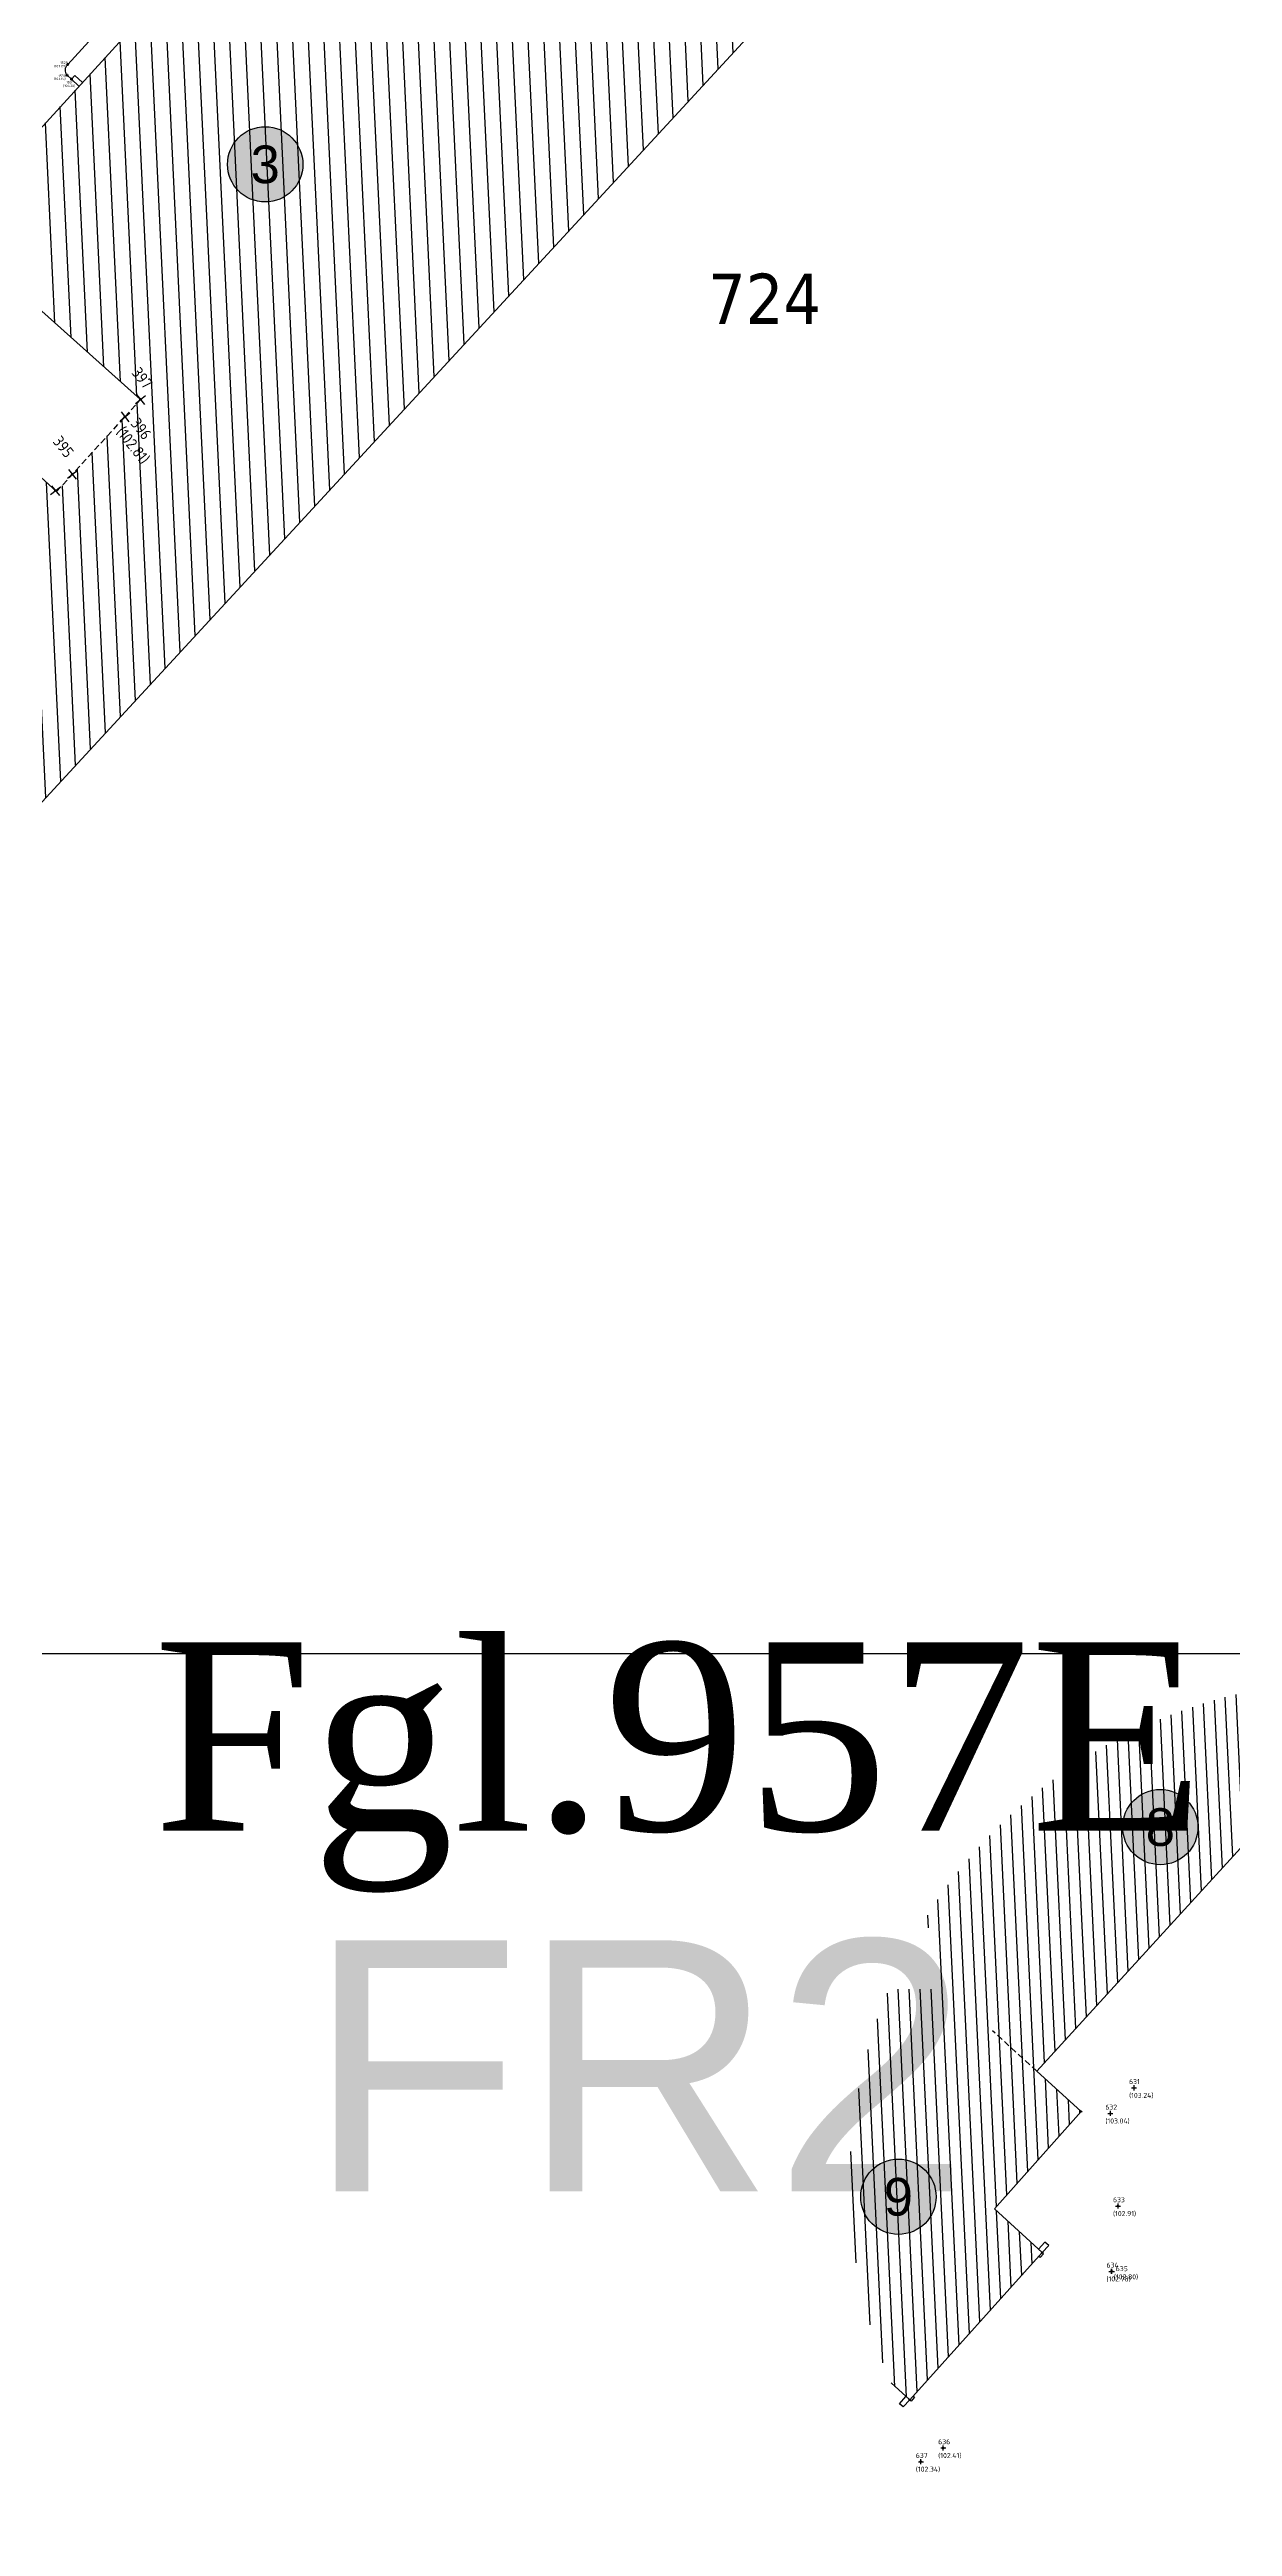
# Model space of a CAD drawing. Extents: x 9555 to 11275, y -8412 to -6382.
# Drawn here: x 10304.8 to 10399.1, y -8216.6 to -8019.2 of the extents above; entities that cross this region are included whole.
import ezdxf
from ezdxf.enums import TextEntityAlignment as Align

# ---------------------------------------------------------------- set-up
doc = ezdxf.new("R2010")
doc.units = 0
doc.header["$MEASUREMENT"] = 0
doc.header["$XCLIPFRAME"] = 2
doc.header["$PDMODE"] = 33
doc.header["$PDSIZE"] = 0.12
doc.linetypes.add('DASHED', pattern=[0.75, 0.5, -0.25])
doc.linetypes.add('DASHEDX2', pattern=[1.5, 1, -0.5])
doc.layers.get('0').update_dxf_attribs({"color": 53, "lineweight": 50})
for name, color, linetype in [('02_CAT', 7, 'Continuous'), ('Fgl-Cat_Txt-DivisioneAllegati', 161, 'DASHEDX2'), ('GE_9632-NOME_P', 8, 'Continuous'), ('GE_9632-PUNTI', 8, 'Continuous'), ('GE_9632-QUOTE_P', 8, 'Continuous'), ('GE_9632-SIMBOLI', 8, 'Continuous'), ('GEI-Nome_P', 6, 'Continuous'), ('GEI-Punti', 7, 'Continuous'), ('Gei-Punti_3D', 3, 'Continuous'), ('GEI-Quote_P', 3, 'Continuous'), ('GEI-Simboli', 6, 'Continuous'), ('Immagine', 181, 'Continuous'), ('Ril-Aiuola_Retino', 85, 'Continuous'), ('Ril-Fabbr_Num', 7, 'Continuous'), ('Ril-Fabbr_Retino', 8, 'Continuous'), ('Ril-Strada', 4, 'Continuous'), ('Tav', 2, 'Continuous')]:
    doc.layers.add(name, color=color, linetype=linetype)
doc.layers.add('Fr02 Fgl. 957E', color=150, linetype='Continuous', lineweight=30)
doc.layers.add('Ril-Fabbr', color=9, linetype='Continuous', lineweight=30)
doc.layers.add('Gei-Nome_p(OFF)', color=251, linetype='Continuous', plot=False)
doc.styles.add('Arial', font='arial.ttf')
doc.styles.get("Standard").update_dxf_attribs({"font": 'isocp.shx'})
doc.styles.add('Swis721G', font='swissk.ttf')
doc.styles.add('Tahoma', font='tahoma.ttf')
doc.styles.add('TNR', font='times.ttf')
picture_1 = doc.add_image_def('image2.png', size_in_pixel=(4950, 3510))
picture_2 = doc.add_image_def('image3.png', size_in_pixel=(3510, 4950))

# ---------------------------------------------------------------- blocks, each defined once
blk = doc.blocks.new('FabbrTeatro-N')
at = {"layer": 'Ril-Fabbr_Num'}
h = blk.add_hatch(color=152, dxfattribs=at)
edge = h.paths.add_edge_path()
edge.add_arc((0, 0), 1, 0, 360)
blk.add_circle((0, 0), 1, dxfattribs=at)
at = {"layer": 'Ril-Fabbr_Num', "style": 'Arial'}
blk.add_attdef('Num', text='', height=1, dxfattribs=at).set_placement((0, 0), align=Align.MIDDLE)
blk = doc.blocks.new('-Fgl. 957E Estratto Foglio Intero_PostFR2')
at = {"layer": 'Immagine'}
image = blk.add_image(picture_1, insert=(9917.28, -8422.51), size_in_units=(838.18, 594.35), rotation=0.00109, dxfattribs=at)
image.set_boundary_path([(308.76, 193.63), (4680.16, 3410.46)])
image.dxf.flags = 15
blk = doc.blocks.new('-Fgl. 958 Estratto Foglio Intero_PostFR3')
at = {"layer": 'Immagine'}
image = blk.add_image(picture_2, insert=(9716.79, -8308.18), size_in_units=(1485.81, 2095.38), rotation=-0.00104, dxfattribs=at)
image.set_boundary_path([(486.986, 415.044), (2987.88, 4584.843)])
image.dxf.flags = 15
blk = doc.blocks.new('- Fogli_Unione (Estratti_20043_SpostatoComeAll.957E_SuRIL_PostFR1-FR2-FR3 (2021-02-08)')
for name in ['-Fgl. 958 Estratto Foglio Intero_PostFR3', '-Fgl. 957E Estratto Foglio Intero_PostFR2']:
    blk.add_blockref(name, (0, 0))
blk = doc.blocks.new('2493-1_PostFRAZ')
at = {"layer": '02_CAT'}
blk.add_blockref('- Fogli_Unione (Estratti_20043_SpostatoComeAll.957E_SuRIL_PostFR1-FR2-FR3 (2021-02-08)', (2.4, 6.76), dxfattribs=at)
at = {"layer": 'Fgl-Cat_Txt-DivisioneAllegati', "style": 'TNR'}
blk.add_text('Fgl.957E', height=15, dxfattribs=at).set_placement((10354.94, -8161.16), align=Align.CENTER)
at = {"layer": 'Fr02 Fgl. 957E', "style": 'Tahoma'}
blk.add_text('724', height=4, dxfattribs=at).set_placement((10357.28, -8041.09))
at = {"layer": 'Tav', "color": 251, "style": 'Swis721G'}
blk.add_text('FR2', height=20, dxfattribs=at).set_placement((10351.69, -8189.9), align=Align.CENTER)

msp = doc.modelspace()

# ---------------------------------------------------------------- hatches: boundary and pattern name
at = {"layer": 'Ril-Aiuola_Retino'}
h = msp.add_hatch(dxfattribs=at)
h.set_pattern_fill('TEXTURE', color=256, scale=2, angle=90, style=0)
h.set_pattern_definition([(90, (-0.96, 1.44), (-1.52, 0.88), [0.08, -1.34, 0.06, -0.58, 0.12, -1.42]), (100, (-1.78, 1.06), (-1.90229523, 0.5378409), [0.14, -0.34, 0.18, -1.06, 0.1, -1.32]), (110, (-1.14, 0.86), (-1.47317502, 0.88980636), [0.16, -1.1, 0.14, -0.82, 0.1, -0.64]), (120, (-1.02, 1.44), (-1.69367912, -0.14646171), [0.1, -0.66, 0.08, -0.98, 0.06, -1.3]), (130, (-1.46, 0.88), (-1.442469036, 0.22557278), [0.08, -0.88, 0.06, -0.56, 0.16, -1.02]), (140, (-0.74, 1.18), (-1.57155663, -0.53498576), [0.04, -0.74, 0.1, -1.22, 0.12, -0.62]), (150, (-0.88, 1.24), (-1.49138439, -0.66315353), [0.1, -0.82, 0.04, -0.96, 0.08, -0.74]), (160, (-0.64, 1.02), (-1.43724565, -0.73261513), [0.06, -0.38, 0.12, -0.64, 0.08, -0.88]), (170, (-1.82, 1.12), (-1.09812967, -1.39043563), [0.14, -0.88, 0.06, -1.04, 0.12, -0.98]), (180, (-0.96, 1.24), (-0.74, -1.76), [0.12, -0.62, 0.08, -1.22, 0.04, -1.24]), (190, (-1.58, 0.92), (-0.96763527, -1.65314306), [0.14, -0.78, 0.12, -0.64, 0.14, -1.46]), (200, (-0.44, 0.78), (-0.54460759, -1.60293561), [0.16, -0.52, 0.08, -1.06, 0.12, -1.16]), (210, (-0.68, 0.24), (-0.18994845, -1.91099963), [0.1, -1.34, 0.12, -0.62, 0.14, -0.82]), (220, (-0.24, 0.68), (-0.47510721, -1.86071845), [0.06, -0.44, 0.08, -0.86, 0.16, -1.12]), (230, (-1.84, 0.08), (0.22803792, -1.47064568), [0.12, -0.72, 0.14, -0.62, 0.08, -0.84]), (240, (-0.12, 1.74), (0.80511506, -1.36549981), [0.08, -0.56, 0.16, -1.24, 0.14, -1.14]), (250, (-1.24, 0.42), (1.08285793, -1.58600716), [0.12, -0.84, 0.1, -0.76, 0.08, -1.22]), (260, (-0.76, 0.54), (1.12748777, -1.43762698), [0.18, -0.66, 0.12, -0.9, 0.16, -0.88])])
edge = h.paths.add_edge_path()
edge.add_line((10259.41, -8036.15), (10258.58, -8032.2))
edge.add_line((10258.58, -8032.2), (10239.68, -8052.8))
edge.add_arc((10242.75, -8046.81), 6.74, 242.9394, 268.5251)
edge.add_arc((10242.6, -8051.46), 2.08, 269.245, 315.7879)
edge.add_line((10244.1, -8052.91), (10259.41, -8036.15))
h.paths.add_polyline_path([(10251.45, -8041.59), (10251.11, -8041.96), (10250.74, -8041.62), (10251.08, -8041.25)], flags=16)
h.paths.add_polyline_path([(10245.37, -8049.14), (10245.66, -8049.41), (10245.39, -8049.71), (10245.1, -8049.43)], flags=16)
h.paths.add_polyline_path([(10244.65, -8049.77), (10245.09, -8050.18), (10244.69, -8050.62), (10244.24, -8050.21)], flags=16)
h.paths.add_polyline_path([(10269.44, -8025.24), (10266.98, -8023), (10262.34, -8028.09), (10266.23, -8028.75)])
edge = h.paths.add_edge_path()
edge.add_line((10271.39, -8020.3), (10261.14, -8010.74))
edge.add_line((10261.14, -8010.74), (10259.42, -8012.59))
edge.add_line((10259.42, -8012.59), (10271.14, -8023.44))
edge.add_arc((10269.75, -8021.75), 2.19, 309.3456, 401.473)
edge = h.paths.add_edge_path(flags=16)
edge.add_arc((10267.61, -8017.75), 0.0997, 0, 360)
edge = h.paths.add_edge_path(flags=17)
edge.add_arc((10255.09, -8012.55), 5.5, 56.9025, 77.9168)
edge.add_arc((10254.22, -8016.74), 9.79, 78.0771, 113.6808)
edge.add_line((10250.29, -8007.78), (10254.97, -8012.05))
edge.add_line((10254.97, -8012.05), (10256.74, -8010.11))
edge.add_line((10256.74, -8010.11), (10258.47, -8011.71))
edge.add_line((10258.47, -8011.71), (10260.2, -8009.84))
edge.add_line((10260.2, -8009.84), (10258.09, -8007.94))
h.paths.add_polyline_path([(10256.15, -8008.48), (10255.84, -8008.82), (10255.51, -8008.51), (10255.81, -8008.18)], flags=16)
edge = h.paths.add_edge_path()
edge.add_line((10298.97, -7983.81), (10298.74, -7984.06))
edge.add_line((10298.74, -7984.06), (10298.66, -7983.99))
edge.add_line((10298.66, -7983.99), (10292.91, -7990.38))
edge.add_line((10292.91, -7990.38), (10292.76, -7990.24))
edge.add_arc((10292.6, -7990.43), 0.25, 0, 47.8061, ccw=False)
edge.add_arc((10292.6, -7990.43), 0.25, 329.4094, 360, ccw=False)
edge.add_line((10292.81, -7990.56), (10297.29, -7994.82))
edge.add_line((10297.29, -7994.82), (10303.54, -7987.96))
edge.add_line((10303.54, -7987.96), (10298.97, -7983.81))
h.paths.add_polyline_path([(10299.54, -7989.41), (10300.86, -7990.63), (10299.54, -7992.02), (10298.24, -7990.81)], flags=16)
h.paths.add_polyline_path([(10321.78, -7967.97), (10317.07, -7963.77), (10301.47, -7980.91), (10301.55, -7980.98), (10301.32, -7981.23), (10305.91, -7985.37)])
edge = h.paths.add_edge_path()
edge.add_line((10265.28, -8002.45), (10265.21, -8002.52))
edge.add_line((10265.21, -8002.52), (10264.77, -8002.11))
edge.add_line((10264.77, -8002.11), (10261.85, -7999.4))
edge.add_line((10261.85, -7999.4), (10261.41, -7999))
edge.add_line((10261.41, -7999), (10261.48, -7998.92))
edge.add_line((10261.48, -7998.92), (10203.36, -7945.8))
edge.add_line((10203.36, -7945.8), (10203.09, -7946.74))
edge.add_line((10203.09, -7946.74), (10229.53, -7971.16))
edge.add_line((10229.53, -7971.16), (10245.96, -7986.22))
edge.add_line((10245.96, -7986.22), (10278.1, -8015.67))
edge.add_line((10278.1, -8015.67), (10286.37, -8006.76))
edge.add_line((10286.37, -8006.76), (10294.32, -7998.08))
edge.add_line((10294.32, -7998.08), (10289.94, -7993.69))
edge.add_arc((10289.79, -7993.49), 0.25, 227.8061, 306.1824, ccw=False)
edge.add_line((10289.63, -7993.67), (10289.77, -7993.8))
edge.add_line((10289.77, -7993.8), (10274.26, -8010.62))
edge.add_line((10274.26, -8010.62), (10273.97, -8010.35))
edge.add_line((10273.97, -8010.35), (10265.28, -8002.45))
edge = h.paths.add_edge_path(flags=16)
edge.add_arc((10242.3, -7981.91), 0.275, 0, 360)
edge = h.paths.add_edge_path(flags=17)
edge.add_line((10245.06, -7987.2), (10228.63, -7972.15))
edge.add_line((10228.63, -7972.15), (10203.8, -7949.21))
edge.add_arc((10217.17, -7941.37), 15.51, 210.3867, 217.4529)
edge.add_arc((10284.77, -7889.58), 100.66, 217.4529, 226.9203)
edge.add_line((10216.02, -7963.11), (10256.19, -7999.74))
edge.add_arc((10258.52, -7997.01), 3.58, 229.4939, 286.5396)
edge.add_line((10259.54, -8000.45), (10245.06, -7987.2))
edge = h.paths.add_edge_path(flags=16)
edge.add_arc((10253.58, -7995.96), 0.0997, 0, 360)
edge = h.paths.add_edge_path(flags=16)
edge.add_arc((10239.71, -7983.99), 0.35, 0, 360)
edge = h.paths.add_edge_path(flags=16)
edge.add_arc((10235.48, -7979.73), 0.15, 0, 360)
edge = h.paths.add_edge_path(flags=16)
edge.add_arc((10226.4, -7971.23), 0.225, 0, 360)
edge = h.paths.add_edge_path()
edge.add_arc((10267.2, -8005.31), 3.29, 165.3934, 214.5854)
edge.add_line((10264.49, -8007.18), (10274.38, -8016.54))
edge.add_arc((10275.95, -8013.9), 3.07, 239.3866, 294.7973)
edge.add_line((10277.23, -8016.69), (10264.01, -8004.48))
edge = h.paths.add_edge_path(flags=16)
edge.add_arc((10283.23, -8008.31), 0.6, 0, 360)
edge = h.paths.add_edge_path(flags=16)
edge.add_arc((10287.24, -8003.77), 0.6, 0, 360)
edge = h.paths.add_edge_path(flags=16)
edge.add_arc((10291.38, -7999.3), 0.6, 0, 360)
edge = h.paths.add_edge_path(flags=16)
edge.add_arc((10279.21, -8012.6), 0.6, 0, 360)
edge = h.paths.add_edge_path(flags=16)
edge.add_arc((10297.52, -7992.39), 0.6, 0, 360)
edge = h.paths.add_edge_path(flags=16)
edge.add_arc((10301.12, -7988.4), 0.6, 0, 360)
edge = h.paths.add_edge_path(flags=16)
edge.add_arc((10306.93, -7982.27), 0.6, 0, 360)
edge = h.paths.add_edge_path(flags=16)
edge.add_arc((10311.16, -7977.5), 0.6, 0, 360)
edge = h.paths.add_edge_path(flags=16)
edge.add_arc((10314.63, -7973.58), 0.6, 0, 360)
edge = h.paths.add_edge_path(flags=16)
edge.add_arc((10318.13, -7969.78), 0.6, 0, 360)
edge = h.paths.add_edge_path(flags=16)
edge.add_arc((10271.23, -8021.32), 0.6, 0, 360)
edge = h.paths.add_edge_path(flags=16)
edge.add_arc((10269.36, -8020.26), 0.6, 0, 360)
edge = h.paths.add_edge_path(flags=16)
edge.add_arc((10266.49, -8018.28), 0.6, 0, 360)
edge = h.paths.add_edge_path(flags=16)
edge.add_arc((10264.35, -8016.07), 0.6, 0, 360)
edge = h.paths.add_edge_path(flags=16)
edge.add_arc((10261.82, -8013.68), 0.6, 0, 360)
edge = h.paths.add_edge_path(flags=16)
edge.add_arc((10267.11, -8026.53), 0.6, 0, 360)
edge = h.paths.add_edge_path(flags=16)
edge.add_arc((10257.4, -8037.19), 0.6, 0, 360)
edge = h.paths.add_edge_path(flags=16)
edge.add_arc((10254.36, -8039.79), 0.6, 0, 360)
edge = h.paths.add_edge_path(flags=16)
edge.add_arc((10251.86, -8043.16), 0.6, 0, 360)
edge = h.paths.add_edge_path(flags=16)
edge.add_arc((10249.29, -8046.03), 0.6, 0, 360)
edge = h.paths.add_edge_path(flags=16)
edge.add_arc((10246.43, -8048.73), 0.6, 0, 360)
edge = h.paths.add_edge_path(flags=16)
edge.add_arc((10243.91, -8051.96), 0.6, 0, 360)
edge = h.paths.add_edge_path(flags=16)
edge.add_arc((10215.13, -7960.56), 0.0997, 0, 360)
edge = h.paths.add_edge_path(flags=16)
edge.add_arc((10232.68, -7976.83), 0.0997, 0, 360)
h.paths.add_polyline_path([(10309.34, -7979.17), (10309.84, -7979.58), (10308.79, -7980.78), (10308.31, -7980.36)], flags=16)
h.paths.add_polyline_path([(10310.82, -7971.02), (10311.28, -7971.41), (10310.87, -7971.89), (10310.42, -7971.5)], flags=16)
h.paths.add_polyline_path([(10320.93, -7967.54), (10321.42, -7967.97), (10320.34, -7969.14), (10319.86, -7968.7)], flags=16)
h.paths.add_polyline_path([(10253.41, -7996.5), (10253.17, -7996.76), (10252.91, -7996.53), (10253.15, -7996.27)], flags=16)
h.paths.add_polyline_path([(10274.48, -8011.14), (10274.18, -8010.87), (10273.81, -8011.28), (10274.11, -8011.55)], flags=16)
h.paths.add_polyline_path([(10274.51, -8010.55), (10275.02, -8011.02), (10275.5, -8010.51), (10274.98, -8010.03)], flags=16)
h.paths.add_polyline_path([(10310.45, -7978.78), (10310.16, -7978.52), (10309.79, -7978.92), (10310.08, -7979.19)], flags=16)
h.paths.add_polyline_path([(10311.02, -7979.56), (10310.72, -7979.29), (10310.35, -7979.69), (10310.64, -7979.96)], flags=16)
h.paths.add_polyline_path([(10310.78, -7972.08), (10311.22, -7972.49), (10311.62, -7972.04), (10311.18, -7971.64)], flags=16)
h.paths.add_polyline_path([(10309.73, -7972.05), (10310.25, -7972.52), (10310.72, -7972), (10310.2, -7971.53)], flags=16)
at = {"layer": 'Ril-Fabbr_Retino'}
h = msp.add_hatch(dxfattribs=at)
h.set_pattern_fill('ANSI31', color=256, scale=10, angle=47.7, style=2)
edge = h.paths.add_edge_path()
edge.add_line((10305.39, -8054.48), (10290.31, -8040.67))
edge.add_line((10290.31, -8040.67), (10263.03, -8070.6))
edge.add_line((10263.03, -8070.6), (10259.52, -8067.45))
edge.add_line((10259.52, -8067.45), (10252.45, -8075.05))
edge.add_line((10252.45, -8075.05), (10248.67, -8071.63))
edge.add_line((10248.67, -8071.63), (10237.97, -8083.33))
edge.add_line((10237.97, -8083.33), (10271.85, -8114.23))
edge.add_line((10271.85, -8114.23), (10368.89, -8009.06))
edge.add_line((10368.89, -8009.06), (10334.49, -7977.36))
edge.add_line((10334.49, -7977.36), (10323.74, -7989.06))
edge.add_line((10323.74, -7989.06), (10327.59, -7992.56))
edge.add_line((10327.59, -7992.56), (10320.65, -8000.29))
edge.add_line((10320.65, -8000.29), (10324.14, -8003.52))
edge.add_line((10324.14, -8003.52), (10296.8, -8033.49))
edge.add_line((10296.8, -8033.49), (10312.05, -8047.11))
edge.add_line((10305.36, -8054.46), (10310.81, -8048.5))
edge.add_line((10310.81, -8048.5), (10312.05, -8047.11))
h = msp.add_hatch(dxfattribs=at)
h.set_pattern_fill('ANSI31', color=256, scale=7, angle=47.7, style=2)
h.paths.add_polyline_path([(10410.64, -8150.58), (10409.16, -8149.23, 0.268654), (10374.15, -8168.92), (10375.57, -8168.92), (10375.57, -8173.81), (10371.69, -8173.81, 0.203849), (10371.86, -8205.18), (10373.34, -8206.52), (10383.9, -8194.79), (10380.09, -8191.31), (10387, -8183.55), (10383.47, -8180.33)])
h.paths.add_polyline_path([(10390.31, -8160.88, -1), (10396.31, -8160.88, -1)], flags=16)
h.paths.add_polyline_path([(10375.44, -8190.34, -1), (10369.44, -8190.34, -1)], flags=16)

# ---------------------------------------------------------------- linework, layer by layer
at = {"layer": 'GE_9632-PUNTI'}
for p in [(10312.05, -8047.11), (10310.81, -8048.5), (10306.62, -8053.08), (10305.28, -8054.38)]:
    msp.add_point(p, dxfattribs=at)
at = {"layer": 'GE_9632-SIMBOLI'}
for p, q in [((10311.66, -8047.43), (10312.44, -8046.8)), ((10311.74, -8046.72), (10312.37, -8047.51)), ((10310.42, -8048.81), (10311.2, -8048.19)), ((10310.5, -8048.11), (10311.12, -8048.89)), ((10306.23, -8053.39), (10307.02, -8052.77)), ((10306.31, -8052.69), (10306.94, -8053.47)), ((10304.89, -8054.7), (10305.67, -8054.07)), ((10304.97, -8053.99), (10305.59, -8054.78))]:
    msp.add_line(p, q, dxfattribs=at)
at = {"layer": 'Gei-Nome_p(OFF)'}
for p, q in [((10389.22, -8196.29), (10389.62, -8196.29)), ((10389.42, -8196.49), (10389.42, -8196.09))]:
    msp.add_line(p, q, dxfattribs=at)
for p in [(10389.33, -8183.7), (10389.42, -8196.29), (10389.45, -8196.29), (10374.23, -8211.45)]:
    msp.add_point(p, dxfattribs=at)
at = {"layer": 'GEI-Punti'}
for p in [(10306.2, -8021.27), (10306.25, -8020.42), (10306.55, -8021.59), (10387, -8183.55), (10383.9, -8194.79), (10373.34, -8206.52)]:
    msp.add_point(p, dxfattribs=at)
at = {"layer": 'Gei-Punti_3D'}
for p in [(10306.2, -8021.27, 103.15), (10306.25, -8020.42, 103.09), (10306.55, -8021.59, 103.2), (10391.22, -8181.66, 103.24), (10389.33, -8183.7, 103.04), (10389.94, -8191.08, 102.91), (10389.42, -8196.29, 102.78), (10389.45, -8196.29, 102.8), (10376.01, -8210.36, 102.41), (10374.23, -8211.45, 102.34)]:
    msp.add_point(p, dxfattribs=at)
at = {"layer": 'GEI-Simboli'}
for p, q in [((10306.1, -8021.27), (10306.31, -8021.27)), ((10306.15, -8020.42), (10306.35, -8020.42)), ((10306.2, -8021.37), (10306.2, -8021.17)), ((10306.25, -8020.52), (10306.25, -8020.32)), ((10306.45, -8021.59), (10306.65, -8021.59)), ((10306.55, -8021.69), (10306.55, -8021.49)), ((10391.22, -8181.86), (10391.22, -8181.46)), ((10391.02, -8181.66), (10391.42, -8181.66)), ((10389.13, -8183.7), (10389.53, -8183.7)), ((10389.33, -8183.9), (10389.33, -8183.5)), ((10389.74, -8191.08), (10390.14, -8191.08)), ((10389.94, -8191.28), (10389.94, -8190.88)), ((10389.25, -8196.29), (10389.65, -8196.29)), ((10389.45, -8196.49), (10389.45, -8196.09)), ((10375.81, -8210.36), (10376.21, -8210.36)), ((10376.01, -8210.56), (10376.01, -8210.16)), ((10374.03, -8211.45), (10374.43, -8211.45)), ((10374.23, -8211.65), (10374.23, -8211.25))]:
    msp.add_line(p, q, dxfattribs=at)
at = {"layer": 'Ril-Fabbr', "linetype": 'DASHED'}
msp.add_line((10383.47, -8180.33), (10379.94, -8177.11), dxfattribs=at)
at = {"layer": 'Ril-Fabbr'}
for points in [[(10305.39, -8054.48), (10290.31, -8040.67), (10263.03, -8070.6), (10259.52, -8067.45), (10252.45, -8075.05), (10248.67, -8071.63), (10237.97, -8083.33), (10271.85, -8114.23), (10368.89, -8009.06), (10334.49, -7977.36), (10323.74, -7989.06), (10327.59, -7992.56), (10320.65, -8000.29), (10324.14, -8003.52), (10296.8, -8033.49), (10312.05, -8047.11)], [(10371.86, -8205.18), (10373.34, -8206.52), (10383.9, -8194.79), (10380.09, -8191.31), (10387, -8183.55), (10383.47, -8180.33), (10410.64, -8150.58), (10409.16, -8149.23)]]:
    msp.add_lwpolyline(points, dxfattribs=at)
at = {"layer": 'Ril-Fabbr', "color": 7}
for points in [[(10307.15, -8022.14), (10306.55, -8021.59), (10306.82, -8021.29), (10307.42, -8021.85)], [(10383.9, -8194.79), (10384.42, -8194.23), (10384.12, -8193.96), (10383.6, -8194.52)], [(10383.9, -8194.79), (10384.01, -8194.89), (10383.74, -8195.19), (10383.63, -8195.09)], [(10373.34, -8206.52), (10372.83, -8207.09), (10372.53, -8206.83), (10373.04, -8206.25)], [(10373.61, -8206.22), (10373.72, -8206.32), (10373.45, -8206.62), (10373.34, -8206.52)]]:
    msp.add_lwpolyline(points, dxfattribs=at)
at = {"layer": 'Ril-Fabbr', "linetype": 'DASHED'}
msp.add_lwpolyline([(10305.36, -8054.46), (10310.81, -8048.5), (10312.05, -8047.11)], dxfattribs=at)
at = {"layer": 'Ril-Strada'}
msp.add_lwpolyline([(10306.55, -8021.59), (10306.2, -8021.27, -0.356634), (10306.25, -8020.42), (10312.42, -8013.66, -0.410835), (10313.27, -8013.62), (10313.61, -8013.89)], format="xyb", dxfattribs=at)

# ---------------------------------------------------------------- block references
at = {"layer": '02_CAT'}
msp.add_blockref('2493-1_PostFRAZ', (0, 0), dxfattribs=at)
at = {"layer": 'Ril-Fabbr_Num', "xscale": 3, "yscale": 3, "zscale": 3}
for p, values in [((10321.99, -8028.38), {'Num': '3'}), ((10393.31, -8160.88), {'Num': '8'}), ((10372.44, -8190.34), {'Num': '9'})]:
    msp.add_blockref('FabbrTeatro-N', p, dxfattribs=at).add_auto_attribs(values)

# ---------------------------------------------------------------- texts
at = {"layer": 'GE_9632-NOME_P'}
for s, p in [('397', (10311.3, -8045.01)), ('396', (10311.21, -8049.05)), ('395', (10305.01, -8050.48))]:
    msp.add_text(s, height=0.9, rotation=308.5578, dxfattribs=at).set_placement(p)
at = {"layer": 'GE_9632-QUOTE_P'}
msp.add_text('(102.81)', height=0.9, rotation=308.5578, dxfattribs=at).set_placement((10310.05, -8049.73))
at = {"layer": 'GEI-Nome_P'}
for s, height, p in [('1530', 0.2, (10305.51, -8021.43)), ('1529', 0.2, (10305.66, -8020.38)), ('1531', 0.2, (10306.15, -8021.94)), ('631', 0.4, (10390.82, -8181.36)), ('632', 0.4, (10388.93, -8183.4)), ('633', 0.4, (10389.54, -8190.78)), ('635', 0.4, (10389.76, -8196.27)), ('637', 0.4, (10373.83, -8211.15)), ('636', 0.4, (10375.61, -8210.06))]:
    msp.add_text(s, height=height, dxfattribs=at).set_placement(p)
at = {"layer": 'Gei-Nome_p(OFF)'}
for s, p in [('634', (10389.02, -8195.99)), ('(102.78)', (10389.02, -8197.09))]:
    msp.add_text(s, height=0.4, dxfattribs=at).set_placement(p)
at = {"layer": 'GEI-Quote_P'}
for s, height, p in [('(103.09)', 0.2, (10305.16, -8020.66)), ('(103.15)', 0.2, (10305.16, -8021.66)), ('(103.20)', 0.2, (10305.89, -8022.22)), ('(103.24)', 0.4, (10390.82, -8182.46)), ('(103.04)', 0.4, (10388.93, -8184.5)), ('(102.91)', 0.4, (10389.54, -8191.88)), ('(102.80)', 0.4, (10389.61, -8196.92)), ('(102.41)', 0.4, (10375.61, -8211.16)), ('(102.34)', 0.4, (10373.83, -8212.25))]:
    msp.add_text(s, height=height, dxfattribs=at).set_placement(p)

doc.saveas('drawing.dxf')
